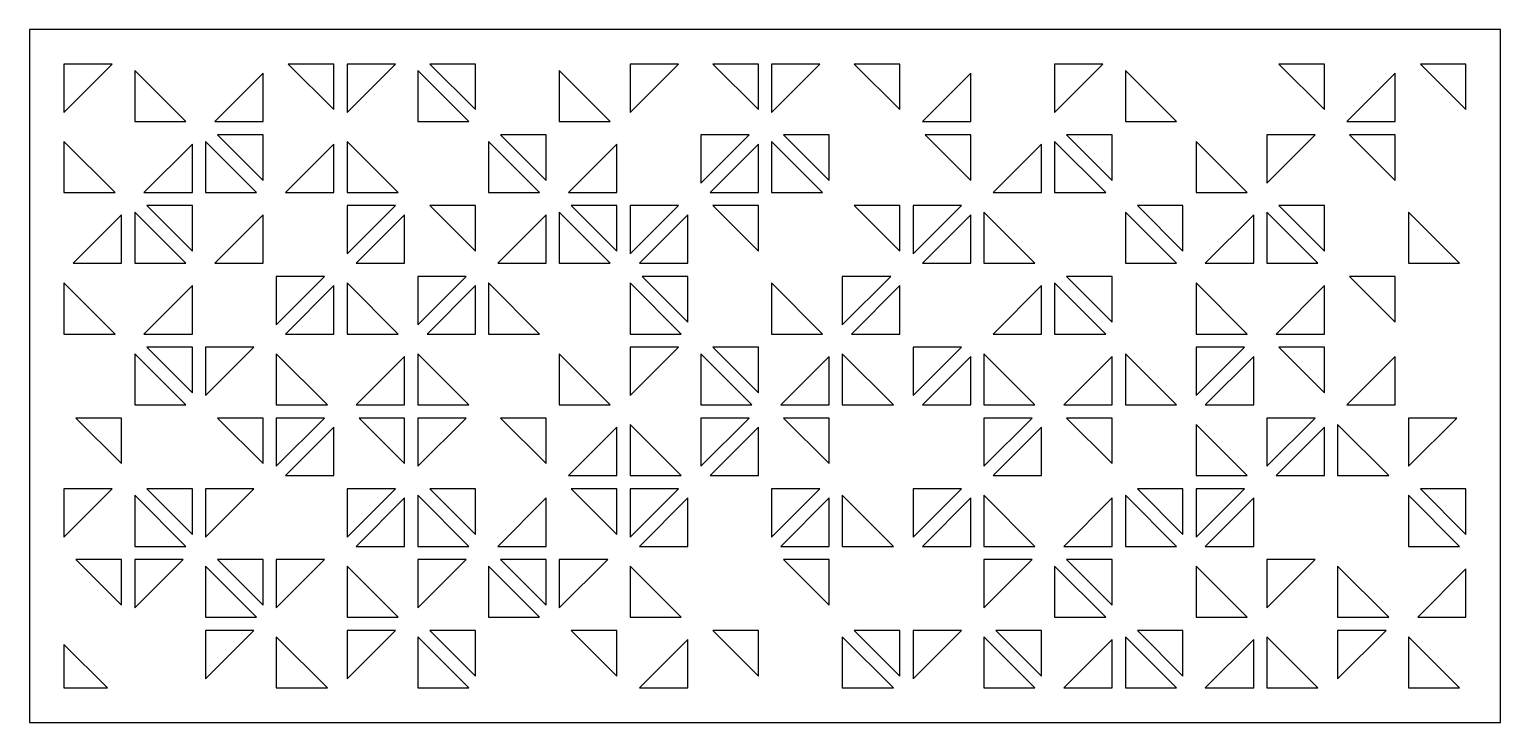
# Model space of a CAD drawing. Extents: x 635 to 1913, y 942 to 1543.
import ezdxf

# ---------------------------------------------------------------- set-up
doc = ezdxf.new("R2010")
doc.units = 0
doc.layers.add('LAYER_05', color=1, linetype='CONTINUOUS')

msp = doc.modelspace()

# ---------------------------------------------------------------- linework, layer by layer
at = {"layer": 'LAYER_05'}
for points in [[(635.4, 941.8), (1912.7, 941.8), (1912.7, 1543.3), (635.4, 1543.3)], [(665.4, 1471.3), (707.4, 1513.3), (665.4, 1513.3)], [(771.2, 1463.3), (726.9, 1507.6), (726.9, 1463.3)], [(899.8, 1513.3), (860.1, 1513.3), (899.8, 1473.7)], [(911.2, 1513.3), (911.2, 1471.3), (953.2, 1513.3)], [(972.6, 1507.6), (972.6, 1463.3), (1017, 1463.3)], [(1022.7, 1513.3), (983, 1513.3), (1022.7, 1473.7)], [(1095.5, 1463.3), (1139.8, 1463.3), (1095.5, 1507.6)], [(1156.9, 1471.3), (1198.9, 1513.3), (1156.9, 1513.3)], [(1268.4, 1513.3), (1228.8, 1513.3), (1268.4, 1473.7)], [(1279.8, 1513.3), (1279.8, 1471.3), (1321.8, 1513.3)], [(1391.3, 1473.7), (1391.3, 1513.3), (1351.6, 1513.3)], [(1525.5, 1471.3), (1567.5, 1513.3), (1525.5, 1513.3)], [(1631.3, 1463.3), (1587, 1507.6), (1587, 1463.3)], [(1759.9, 1473.7), (1759.9, 1513.3), (1720.2, 1513.3)], [(1882.7, 1473.7), (1882.7, 1513.3), (1843.1, 1513.3)], [(838.3, 1463.3), (838.3, 1505.3), (796.4, 1463.3)], [(1452.7, 1463.3), (1452.7, 1505.3), (1410.7, 1463.3)], [(1821.3, 1463.3), (1821.3, 1505.3), (1779.3, 1463.3)], [(665.4, 1446.2), (665.4, 1401.8), (709.8, 1401.8)], [(734.9, 1401.8), (776.9, 1401.8), (776.9, 1443.8)], [(832.7, 1401.8), (788.3, 1446.2), (788.3, 1401.8)], [(798.7, 1451.9), (838.3, 1412.3), (838.3, 1451.9)], [(899.8, 1401.8), (899.8, 1443.8), (857.8, 1401.8)], [(955.5, 1401.8), (911.2, 1446.2), (911.2, 1401.8)], [(1034, 1401.8), (1078.4, 1401.8), (1034, 1446.2)], [(1044.5, 1451.9), (1084.1, 1412.3), (1084.1, 1451.9)], [(1145.5, 1401.8), (1145.5, 1443.8), (1103.5, 1401.8)], [(1218.3, 1409.9), (1260.3, 1451.9), (1218.3, 1451.9)], [(1268.4, 1401.8), (1268.4, 1443.8), (1226.4, 1401.8)], [(1324.1, 1401.8), (1279.8, 1446.2), (1279.8, 1401.8)], [(1290.2, 1451.9), (1329.8, 1412.3), (1329.8, 1451.9)], [(1452.7, 1412.3), (1452.7, 1451.9), (1413.1, 1451.9)], [(1514.1, 1443.8), (1472.1, 1401.8), (1514.1, 1401.8)], [(1525.5, 1446.2), (1525.5, 1401.8), (1569.9, 1401.8)], [(1575.6, 1451.9), (1535.9, 1451.9), (1575.6, 1412.3)], [(1648.4, 1401.8), (1692.8, 1401.8), (1648.4, 1446.2)], [(1709.8, 1451.9), (1709.8, 1409.9), (1751.8, 1451.9)], [(1821.3, 1412.3), (1821.3, 1451.9), (1781.7, 1451.9)], [(715.5, 1340.4), (715.5, 1382.4), (673.5, 1340.4)], [(726.9, 1340.4), (771.2, 1340.4), (726.9, 1384.8)], [(776.9, 1350.8), (776.9, 1390.5), (737.3, 1390.5)], [(838.3, 1382.4), (796.4, 1340.4), (838.3, 1340.4)], [(953.2, 1390.5), (911.2, 1390.5), (911.2, 1348.5)], [(919.2, 1340.4), (961.2, 1340.4), (961.2, 1382.4)], [(1022.7, 1350.8), (1022.7, 1390.5), (983, 1390.5)], [(1042.1, 1340.4), (1084.1, 1340.4), (1084.1, 1382.4)], [(1095.5, 1340.4), (1139.8, 1340.4), (1095.5, 1384.8)], [(1145.5, 1390.5), (1105.9, 1390.5), (1145.5, 1350.8)], [(1156.9, 1390.5), (1156.9, 1348.5), (1198.9, 1390.5)], [(1207, 1382.4), (1165, 1340.4), (1207, 1340.4)], [(1268.4, 1390.5), (1228.8, 1390.5), (1268.4, 1350.8)], [(1391.3, 1390.5), (1351.6, 1390.5), (1391.3, 1350.8)], [(1444.7, 1390.5), (1402.7, 1390.5), (1402.7, 1348.5)], [(1452.7, 1340.4), (1452.7, 1382.4), (1410.7, 1340.4)], [(1508.4, 1340.4), (1464.1, 1384.8), (1464.1, 1340.4)], [(1631.3, 1340.4), (1587, 1384.8), (1587, 1340.4)], [(1637, 1350.8), (1637, 1390.5), (1597.4, 1390.5)], [(1698.4, 1340.4), (1698.4, 1382.4), (1656.4, 1340.4)], [(1754.2, 1340.4), (1709.8, 1384.8), (1709.8, 1340.4)], [(1759.9, 1350.8), (1759.9, 1390.5), (1720.2, 1390.5)], [(1877.1, 1340.4), (1832.7, 1384.8), (1832.7, 1340.4)], [(849.7, 1329), (849.7, 1287), (891.7, 1329)], [(1014.6, 1329), (972.6, 1329), (972.6, 1287)], [(1207, 1329), (1167.3, 1329), (1207, 1289.4)], [(1341.2, 1287), (1383.2, 1329), (1341.2, 1329)], [(1535.9, 1329), (1575.6, 1289.4), (1575.6, 1329)], [(1821.3, 1289.4), (1821.3, 1329), (1781.7, 1329)], [(709.8, 1279), (665.4, 1323.3), (665.4, 1279)], [(776.9, 1321), (734.9, 1279), (776.9, 1279)], [(857.8, 1279), (899.8, 1279), (899.8, 1321)], [(911.2, 1279), (955.5, 1279), (911.2, 1323.3)], [(980.7, 1279), (1022.7, 1279), (1022.7, 1321)], [(1034, 1279), (1078.4, 1279), (1034, 1323.3)], [(1156.9, 1323.3), (1156.9, 1279), (1201.3, 1279)], [(1279.8, 1279), (1324.1, 1279), (1279.8, 1323.3)], [(1391.3, 1321), (1349.3, 1279), (1391.3, 1279)], [(1514.1, 1279), (1514.1, 1321), (1472.1, 1279)], [(1525.5, 1323.3), (1525.5, 1279), (1569.9, 1279)], [(1648.4, 1279), (1692.8, 1279), (1648.4, 1323.3)], [(1759.9, 1279), (1759.9, 1321), (1717.9, 1279)], [(776.9, 1227.9), (776.9, 1267.6), (737.3, 1267.6)], [(830.3, 1267.6), (788.3, 1267.6), (788.3, 1225.6)], [(1156.9, 1225.6), (1198.9, 1267.6), (1156.9, 1267.6)], [(1228.8, 1267.6), (1268.4, 1227.9), (1268.4, 1267.6)], [(1444.7, 1267.6), (1402.7, 1267.6), (1402.7, 1225.6)], [(1648.4, 1267.6), (1648.4, 1225.6), (1690.4, 1267.6)], [(1759.9, 1267.6), (1720.2, 1267.6), (1759.9, 1227.9)], [(771.2, 1217.5), (726.9, 1261.9), (726.9, 1217.5)], [(849.7, 1217.5), (894.1, 1217.5), (849.7, 1261.9)], [(961.2, 1217.5), (961.2, 1259.5), (919.2, 1217.5)], [(1017, 1217.5), (972.6, 1261.9), (972.6, 1217.5)], [(1139.8, 1217.5), (1095.5, 1261.9), (1095.5, 1217.5)], [(1218.3, 1217.5), (1262.7, 1217.5), (1218.3, 1261.9)], [(1329.8, 1217.5), (1329.8, 1259.5), (1287.8, 1217.5)], [(1385.6, 1217.5), (1341.2, 1261.9), (1341.2, 1217.5)], [(1452.7, 1217.5), (1452.7, 1259.5), (1410.7, 1217.5)], [(1508.4, 1217.5), (1464.1, 1261.9), (1464.1, 1217.5)], [(1575.6, 1217.5), (1575.6, 1259.5), (1533.6, 1217.5)], [(1631.3, 1217.5), (1587, 1261.9), (1587, 1217.5)], [(1698.4, 1217.5), (1698.4, 1259.5), (1656.4, 1217.5)], [(1821.3, 1259.5), (1779.3, 1217.5), (1821.3, 1217.5)], [(715.5, 1206.1), (675.8, 1206.1), (715.5, 1166.5)], [(838.3, 1206.1), (798.7, 1206.1), (838.3, 1166.5)], [(891.7, 1206.1), (849.7, 1206.1), (849.7, 1164.2)], [(961.2, 1206.1), (921.6, 1206.1), (961.2, 1166.5)], [(1014.6, 1206.1), (972.6, 1206.1), (972.6, 1164.2)], [(1044.5, 1206.1), (1084.1, 1166.5), (1084.1, 1206.1)], [(1218.3, 1164.2), (1260.3, 1206.1), (1218.3, 1206.1)], [(1329.8, 1166.5), (1329.8, 1206.1), (1290.2, 1206.1)], [(1464.1, 1164.2), (1506.1, 1206.1), (1464.1, 1206.1)], [(1575.6, 1206.1), (1535.9, 1206.1), (1575.6, 1166.5)], [(1709.8, 1164.2), (1751.8, 1206.1), (1709.8, 1206.1)], [(1832.7, 1164.2), (1874.7, 1206.1), (1832.7, 1206.1)], [(857.8, 1156.1), (899.8, 1156.1), (899.8, 1198.1)], [(1145.5, 1156.1), (1145.5, 1198.1), (1103.5, 1156.1)], [(1201.3, 1156.1), (1156.9, 1200.5), (1156.9, 1156.1)], [(1268.4, 1198.1), (1226.4, 1156.1), (1268.4, 1156.1)], [(1514.1, 1198.1), (1472.1, 1156.1), (1514.1, 1156.1)], [(1648.4, 1156.1), (1692.8, 1156.1), (1648.4, 1200.5)], [(1717.9, 1156.1), (1759.9, 1156.1), (1759.9, 1198.1)], [(1771.3, 1156.1), (1815.6, 1156.1), (1771.3, 1200.5)], [(665.4, 1144.7), (665.4, 1102.7), (707.4, 1144.7)], [(771.2, 1094.7), (726.9, 1139), (726.9, 1094.7)], [(776.9, 1144.7), (737.3, 1144.7), (776.9, 1105.1)], [(830.3, 1144.7), (788.3, 1144.7), (788.3, 1102.7)], [(911.2, 1144.7), (911.2, 1102.7), (953.2, 1144.7)], [(1017, 1094.7), (972.6, 1139), (972.6, 1094.7)], [(1022.7, 1144.7), (983, 1144.7), (1022.7, 1105.1)], [(1145.5, 1105.1), (1145.5, 1144.7), (1105.9, 1144.7)], [(1156.9, 1144.7), (1156.9, 1102.7), (1198.9, 1144.7)], [(1279.8, 1102.7), (1321.8, 1144.7), (1279.8, 1144.7)], [(1341.2, 1094.7), (1385.6, 1094.7), (1341.2, 1139)], [(1402.7, 1102.7), (1444.7, 1144.7), (1402.7, 1144.7)], [(1464.1, 1094.7), (1508.4, 1094.7), (1464.1, 1139)], [(1587, 1139), (1587, 1094.7), (1631.3, 1094.7)], [(1637, 1144.7), (1597.4, 1144.7), (1637, 1105.1)], [(1648.4, 1144.7), (1648.4, 1102.7), (1690.4, 1144.7)], [(1877.1, 1094.7), (1832.7, 1139), (1832.7, 1094.7)], [(1882.7, 1105.1), (1882.7, 1144.7), (1843.1, 1144.7)], [(961.2, 1094.7), (961.2, 1136.7), (919.2, 1094.7)], [(1042.1, 1094.7), (1084.1, 1094.7), (1084.1, 1136.7)], [(1165, 1094.7), (1207, 1094.7), (1207, 1136.7)], [(1329.8, 1094.7), (1329.8, 1136.7), (1287.8, 1094.7)], [(1452.7, 1094.7), (1452.7, 1136.7), (1410.7, 1094.7)], [(1575.6, 1094.7), (1575.6, 1136.7), (1533.6, 1094.7)], [(1656.4, 1094.7), (1698.4, 1094.7), (1698.4, 1136.7)], [(715.5, 1083.3), (675.8, 1083.3), (715.5, 1043.6)], [(726.9, 1083.3), (726.9, 1041.3), (768.9, 1083.3)], [(788.3, 1033.2), (832.7, 1033.2), (788.3, 1077.6)], [(838.3, 1083.3), (798.7, 1083.3), (838.3, 1043.6)], [(849.7, 1041.3), (891.7, 1083.3), (849.7, 1083.3)], [(955.5, 1033.2), (911.2, 1077.6), (911.2, 1033.2)], [(1014.6, 1083.3), (972.6, 1083.3), (972.6, 1041.3)], [(1034, 1077.6), (1034, 1033.2), (1078.4, 1033.2)], [(1084.1, 1043.6), (1084.1, 1083.3), (1044.5, 1083.3)], [(1137.5, 1083.3), (1095.5, 1083.3), (1095.5, 1041.3)], [(1156.9, 1077.6), (1156.9, 1033.2), (1201.3, 1033.2)], [(1329.8, 1083.3), (1290.2, 1083.3), (1329.8, 1043.6)], [(1506.1, 1083.3), (1464.1, 1083.3), (1464.1, 1041.3)], [(1525.5, 1033.2), (1569.9, 1033.2), (1525.5, 1077.6)], [(1575.6, 1043.6), (1575.6, 1083.3), (1535.9, 1083.3)], [(1648.4, 1033.2), (1692.8, 1033.2), (1648.4, 1077.6)], [(1751.8, 1083.3), (1709.8, 1083.3), (1709.8, 1041.3)], [(1815.6, 1033.2), (1771.3, 1077.6), (1771.3, 1033.2)], [(1840.8, 1033.2), (1882.7, 1033.2), (1882.7, 1075.2)], [(703.2, 971.8), (665.4, 1009.6), (665.4, 971.8)], [(788.3, 1021.8), (788.3, 979.8), (830.3, 1021.8)], [(894.1, 971.8), (849.7, 1016.2), (849.7, 971.8)], [(911.2, 979.8), (953.2, 1021.8), (911.2, 1021.8)], [(1017, 971.8), (972.6, 1016.2), (972.6, 971.8)], [(1022.7, 982.2), (1022.7, 1021.8), (983, 1021.8)], [(1145.5, 1021.8), (1105.9, 1021.8), (1145.5, 982.2)], [(1165, 971.8), (1207, 971.8), (1207, 1013.8)], [(1268.4, 1021.8), (1228.8, 1021.8), (1268.4, 982.2)], [(1341.2, 971.8), (1385.6, 971.8), (1341.2, 1016.2)], [(1391.3, 1021.8), (1351.6, 1021.8), (1391.3, 982.2)], [(1444.7, 1021.8), (1402.7, 1021.8), (1402.7, 979.8)], [(1464.1, 971.8), (1508.4, 971.8), (1464.1, 1016.2)], [(1514.1, 982.2), (1514.1, 1021.8), (1474.5, 1021.8)], [(1575.6, 971.8), (1575.6, 1013.8), (1533.6, 971.8)], [(1587, 971.8), (1631.3, 971.8), (1587, 1016.2)], [(1597.4, 1021.8), (1637, 982.2), (1637, 1021.8)], [(1656.4, 971.8), (1698.4, 971.8), (1698.4, 1013.8)], [(1754.2, 971.8), (1709.8, 1016.2), (1709.8, 971.8)], [(1771.3, 1021.8), (1771.3, 979.8), (1813.3, 1021.8)], [(1832.7, 971.8), (1877.1, 971.8), (1832.7, 1016.2)]]:
    msp.add_lwpolyline(points, close=True, dxfattribs=at)

doc.saveas('drawing.dxf')
